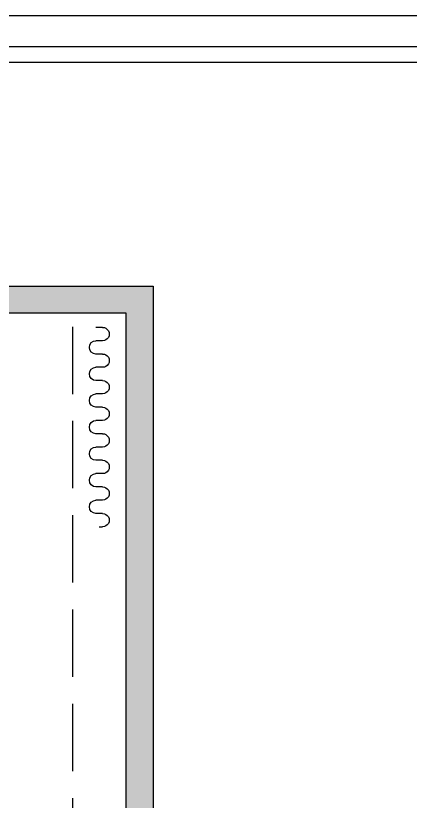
# Model space of a CAD drawing. Extents: x 422240 to 534325, y -8262 to 172635.
# Drawn here: x 491835 to 493300, y 67663 to 70579 of the extents above; entities that cross this region are included whole.
import ezdxf

# ---------------------------------------------------------------- set-up
doc = ezdxf.new("R2010")
doc.units = 0
doc.header["$LTSCALE"] = 1000
doc.header["$MEASUREMENT"] = 0
doc.linetypes.add('DASH', pattern=[0.35, 0.25, -0.1])
for name, color, linetype in [('DS-DRAPERY', 32, 'Continuous'), ('WALL', 255, 'Continuous'), ('活动家具', 7, 'Continuous')]:
    doc.layers.add(name, color=color, linetype=linetype)

# ---------------------------------------------------------------- blocks, each defined once
blk = doc.blocks.new('次卧摆放方案图框')
at = {"color": 251}
blk.add_line((25026.8, 17757), (372.5, 17757), dxfattribs=at)
blk.add_line((24852.9, 17583.2), (546.3, 17583.2))
blk.add_lwpolyline([(-25.1, 145.5), (25374.5, 145.5), (25374.5, 18104.8), (-25.1, 18104.8)], close=True)
blk = doc.blocks.new('B14-1')
for p, q in [((-933.2, 124), (-933.2, 148)), ((-837.2, 148), (-837.2, 100)), ((-741.2, 148), (-741.2, 100)), ((-645.2, 148), (-645.2, 100)), ((-549.2, 148), (-549.2, 100)), ((-453.2, 148), (-453.2, 100)), ((-357.2, 148), (-357.2, 100)), ((-261.2, 148), (-261.2, 100)), ((-165.2, 148), (-165.2, 100)), ((-69.2, 148), (-69.2, 100)), ((26.8, 148), (26.8, 100)), ((122.8, 148), (122.8, 100)), ((218.8, 148), (218.8, 100)), ((314.8, 148), (314.8, 100)), ((410.8, 148), (410.8, 100)), ((506.8, 148), (506.8, 100))]:
    blk.add_line(p, q)
blk.add_lwpolyline([(-933.2, 124, 0, 0, 0), (-1136.7, 124, 90, 0, 0), (-1244.7, 124, 0, 0, 0)], format="xyseb")
for centre, start, end in [((-885.2, 148), 360, 180.0002), ((-693.2, 148), 360, 180.0002), ((-501.2, 148), 360, 180.0002), ((-309.2, 148), 360, 180.0002), ((-117.2, 148), 360, 180.0002), ((74.8, 148), 0, 180.0002), ((266.8, 148), 0, 180.0002), ((458.8, 148), 0, 180.0002), ((-789.2, 100), 180, 360), ((-597.2, 100), 180, 360), ((-405.2, 100), 180, 360), ((-213.2, 100), 180, 360), ((-21.2, 100), 180, 0), ((170.8, 100), 180, 0), ((362.8, 100), 180, 0)]:
    blk.add_arc(centre, 48, start, end)

msp = doc.modelspace()

# ---------------------------------------------------------------- hatches: boundary and pattern name
at = {"layer": '活动家具'}
h = msp.add_hatch(dxfattribs=at)
h.set_pattern_fill('钢筋混凝土', color=251, scale=10, angle=180)
h.set_pattern_definition([(225, (485355.32, 105135.118), (17.67767, -17.67767), []), (230, (485355.32, 105135.12), (-71.72602, 6.27521), [7.5, -82.5]), (175, (485355.32, 105135.12), (13.87513, -75.21921), [6, -66]), (280.4514, (485349.34, 105135.64), (-57.85094, -68.94395), [6.37402, -70.11421]), (226.1842, (485355.32, 105115.12), (-106.7241, 16.5519), [11.25, -123.75]), (276.6356, (485346.43, 105116.5), (-93.46627, -97.4118), [9.56103, -105.1713]), (171.1842, (485355.32, 105115.12), (-93.4662, -97.41186), [9, -99]), (201, (485345.32, 105120.12), (-59.690705, 40.26189), [7.5, -82.5]), (146, (485345.32, 105120.12), (-24.33153, -72.515), [6, -66]), (251.4514, (485340.346, 105123.474), (-84.02226, -32.25305), [6.37402, -70.11421]), (217.5, (485355.32, 105135.118), (-1.215986, -33.289385), [0, -65.2, 0, -67, 0, -66.25]), (187.5, (485355.32, 105135.12), (-26.306954, -39.44117), [0, -38.2, 0, -63.7, 0, -25.25]), (147.5, (485377.62, 105135.118), (-53.382244, 2.255487), [0, -25, 0, -78, 0, -103.5]), (137.5, (485387.62, 105135.12), (-58.318617, -10.0105), [0, -32.5, 0, -51.8, 0, -73.5])])
h.paths.add_polyline_path([(492344.9, 69574.6), (487745.3, 69574.6), (487745.3, 67424.6), (487845.3, 67424.6), (487845.3, 69474.6), (492244.9, 69474.6), (492244.9, 66524.6), (487845.3, 66524.6), (487845.3, 66624.6), (487745.3, 66624.6), (487745.3, 66424.6), (492344.9, 66424.6)])

# ---------------------------------------------------------------- linework, layer by layer
at = {"layer": 'WALL', "color": 251, "linetype": 'DASH'}
msp.add_line((492044.9, 69424.6), (492044.9, 66524.6), dxfattribs=at)
at = {"layer": 'WALL'}
msp.add_lwpolyline([(487845.3, 66624.6), (487845.3, 66524.6), (492244.9, 66524.6), (492244.9, 69474.6), (487845.3, 69474.6), (487845.3, 67424.6), (487745.3, 67424.6), (487745.3, 69574.6), (492344.9, 69574.6), (492344.9, 66424.6), (487745.3, 66424.6), (487745.3, 66624.6)], close=True, dxfattribs=at)

# ---------------------------------------------------------------- block references
at = {"xscale": 0.3330153595476334, "yscale": 0.3330153595476334, "zscale": 0.3330153595476334}
msp.add_blockref('次卧摆放方案图框', (486314.5, 64549.6), dxfattribs=at)
at = {"layer": 'DS-DRAPERY', "xscale": -0.5138421538021635, "yscale": 0.5138421538021635, "zscale": 0.5138421538021635, "rotation": 270}
msp.add_blockref('B14-1', (492081.2, 69161.4), dxfattribs=at)

doc.saveas('drawing.dxf')
